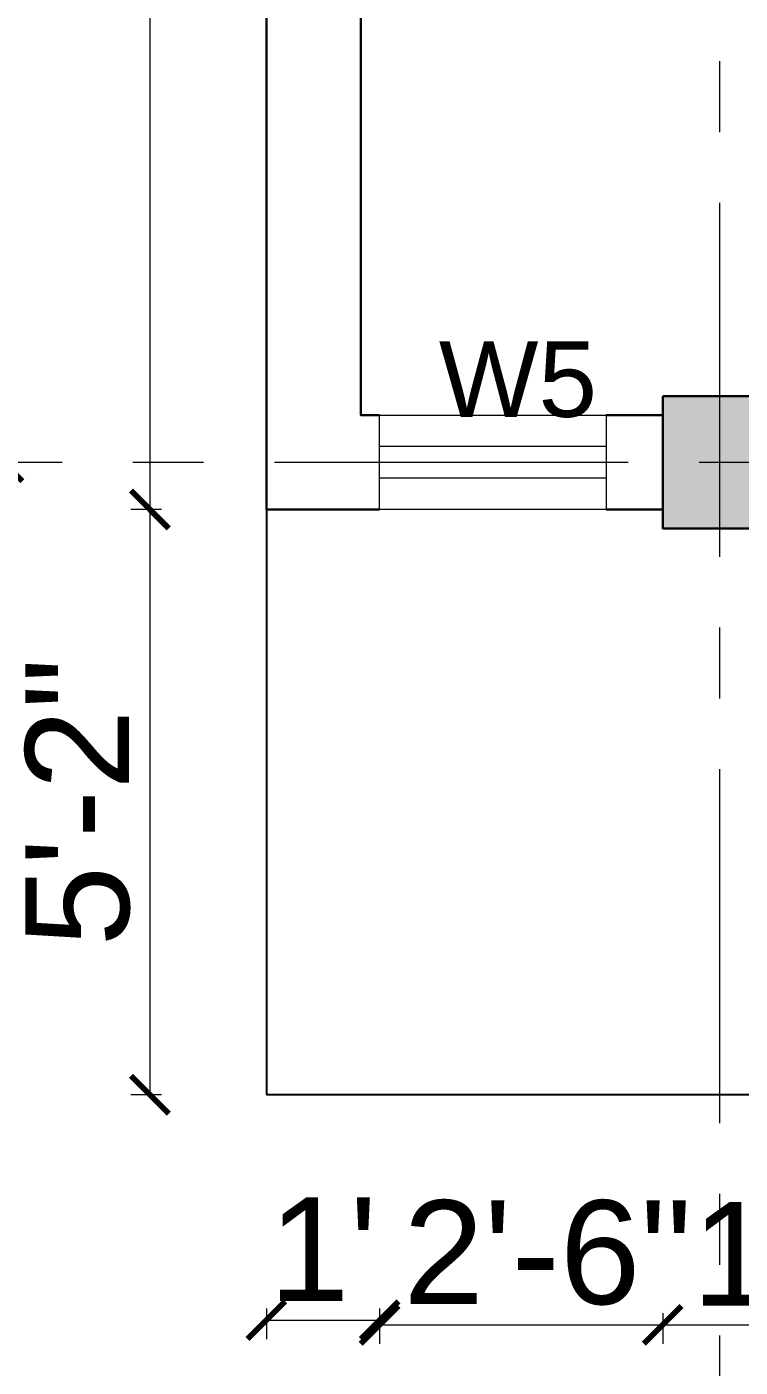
# Model space of a CAD drawing. Header units: inches. Extents: x -6800 to 96653, y -25814 to 17379.
# Drawn here: x 90053.5 to 90129.1, y -15336.2 to -15194.2 of the extents above; entities that cross this region are included whole.
import ezdxf

# ---------------------------------------------------------------- set-up
doc = ezdxf.new("R2010")
doc.units = ezdxf.units.IN
doc.header["$MEASUREMENT"] = 0
doc.header["$PDMODE"] = 34
doc.linetypes.add('CENTER', pattern=[2, 1.25, -0.25, 0.25, -0.25])
doc.layers.add('A-Windows', color=7, linetype='Continuous')
for name, color, linetype, lineweight in [('Cent line', 54, 'CENTER', 9), ('Column', 101, 'Continuous', 30), ('dimension', 50, 'Continuous', 20), ('dimension @ 1', 50, 'Continuous', 20), ('Wall', 90, 'Continuous', 30), ('Window', 140, 'Continuous', 13)]:
    doc.layers.add(name, color=color, linetype=linetype, lineweight=lineweight)
doc.styles.get("Standard").update_dxf_attribs({"font": 'arial.ttf'})
doc.dimstyles.get("Standard").update_dxf_attribs({"dimtxt": 7, "dimasz": 4, "dimexe": 2, "dimexo": 2, "dimgap": 2, "dimtad": 1, "dimdec": 0, "dimzin": 0, "dimdsep": 46, "dimlunit": 4, "dimtxsty": 'Standard', "dimblk": 'ARCHTICK', "dimcen": 0.25, "dimclrd": 256, "dimclre": 256, "dimclrt": 256, "dimadec": 0, "dimazin": 0, "dimtfac": 1, "dimtdec": 0, "dimtofl": 0, "dimtmove": 0, "dimatfit": 3, "dimfxl": 1, "dimfxlon": 1, "dimtolj": 1, "dimtzin": 0, "dimlwd": -1, "dimlwe": -1, "dimarcsym": 1})

# ---------------------------------------------------------------- blocks, each defined once
blk = doc.blocks.new('colarch')
at = {"layer": 'Column'}
h = blk.add_hatch(color=256, dxfattribs=at)
h.dxf.hatch_style = 1
h.paths.add_polyline_path([(-6740.22, 498.65), (-6728.22, 498.65), (-6728.22, 512.65), (-6740.22, 512.65)])
blk.add_lwpolyline([(-6740.22, 512.65), (-6728.22, 512.65), (-6728.22, 498.65), (-6740.22, 498.65)], close=True, dxfattribs=at)
blk = doc.blocks.new('_ArchTick')
at = {"color": 0, "linetype": 'ByBlock', "const_width": 0.15}
blk.add_lwpolyline([(-0.5, -0.5), (0.5, 0.5)], dxfattribs=at)
blk = doc.blocks.new('*D2212')
at = {"layer": 'Defpoints', "color": 0, "transparency": 16777216}
for p in [(90078.9, -15099.34), (90066.55, -15245.34), (90078.9, -15245.34)]:
    blk.add_point(p, dxfattribs=at)
at = {"layer": 'dimension', "transparency": 16777216}
for p, q in [((90067.8, -15099.34), (90064.55, -15099.34)), ((90066.55, -15099.34), (90066.55, -15245.34)), ((90067.8, -15245.34), (90064.55, -15245.34))]:
    blk.add_line(p, q, dxfattribs=at)
at = {"layer": 'dimension', "transparency": 16777216, "xscale": 4, "yscale": 4, "zscale": 4}
for p, rotation in [((90066.55, -15099.34), 90), ((90066.55, -15245.34), 270)]:
    blk.add_blockref('_ArchTick', p, dxfattribs=dict(at, rotation=rotation))
at = {"layer": 'dimension', "transparency": 16777216, "insert": (90059.03, -15172.34), "char_height": 11, "attachment_point": 5, "rotation": 90}
blk.add_mtext('\\A1;12\'-2"', dxfattribs=at)
blk = doc.blocks.new('*D2213')
at = {"layer": 'Defpoints', "color": 0, "transparency": 16777216}
for p in [(90078.9, -15245.34), (90066.55, -15307.34), (90078.9, -15307.34)]:
    blk.add_point(p, dxfattribs=at)
at = {"layer": 'dimension', "transparency": 16777216}
for p, q in [((90067.8, -15245.34), (90064.55, -15245.34)), ((90066.55, -15245.34), (90066.55, -15307.34)), ((90067.8, -15307.34), (90064.55, -15307.34))]:
    blk.add_line(p, q, dxfattribs=at)
at = {"layer": 'dimension', "transparency": 16777216, "xscale": 4, "yscale": 4, "zscale": 4}
for p, rotation in [((90066.55, -15245.34), 90), ((90066.55, -15307.34), 270)]:
    blk.add_blockref('_ArchTick', p, dxfattribs=dict(at, rotation=rotation))
at = {"layer": 'dimension', "transparency": 16777216, "insert": (90058.93, -15276.34), "char_height": 11, "attachment_point": 5, "rotation": 90}
blk.add_mtext('\\A1;5\'-2"', dxfattribs=at)
blk = doc.blocks.new('*D2214')
at = {"layer": 'Defpoints', "color": 0, "transparency": 16777216}
for p in [(90120.9, -14976.34), (90051.03, -15240.34), (90120.9, -15240.34)]:
    blk.add_point(p, dxfattribs=at)
at = {"layer": 'dimension', "transparency": 16777216}
for p, q in [((90052.28, -14976.34), (90049.03, -14976.34)), ((90051.03, -14976.34), (90051.03, -15240.34)), ((90052.28, -15240.34), (90049.03, -15240.34))]:
    blk.add_line(p, q, dxfattribs=at)
at = {"layer": 'dimension', "transparency": 16777216, "xscale": 4, "yscale": 4, "zscale": 4}
for p, rotation in [((90051.03, -14976.34), 90), ((90051.03, -15240.34), 270)]:
    blk.add_blockref('_ArchTick', p, dxfattribs=dict(at, rotation=rotation))
at = {"layer": 'dimension', "transparency": 16777216, "insert": (90043.51, -15108.34), "char_height": 11, "attachment_point": 5, "rotation": 90}
blk.add_mtext("\\A1;22'", dxfattribs=at)
blk = doc.blocks.new('*D2215')
at = {"layer": 'Defpoints', "color": 0, "transparency": 16777216}
for p in [(90078.9, -14973.34), (90037.66, -15307.34), (90078.9, -15307.34)]:
    blk.add_point(p, dxfattribs=at)
at = {"layer": 'dimension', "transparency": 16777216}
for p, q in [((90038.91, -14973.34), (90035.66, -14973.34)), ((90037.66, -14973.34), (90037.66, -15307.34)), ((90038.91, -15307.34), (90035.66, -15307.34))]:
    blk.add_line(p, q, dxfattribs=at)
at = {"layer": 'dimension', "transparency": 16777216, "xscale": 4, "yscale": 4, "zscale": 4}
for p, rotation in [((90037.66, -14973.34), 90), ((90037.66, -15307.34), 270)]:
    blk.add_blockref('_ArchTick', p, dxfattribs=dict(at, rotation=rotation))
at = {"layer": 'dimension', "transparency": 16777216, "insert": (90030.04, -15140.34), "char_height": 11, "attachment_point": 5, "rotation": 90}
blk.add_mtext('\\A1;27\'-10"', dxfattribs=at)
blk = doc.blocks.new('*D2216')
at = {"layer": 'Defpoints', "color": 0, "transparency": 16777216}
for p in [(90078.9, -15245.34), (90090.9, -15245.34), (90090.9, -15331.22)]:
    blk.add_point(p, dxfattribs=at)
at = {"layer": 'dimension', "transparency": 16777216}
for p, q in [((90078.9, -15329.97), (90078.9, -15333.22)), ((90090.9, -15329.97), (90090.9, -15333.22)), ((90078.9, -15331.22), (90090.9, -15331.22))]:
    blk.add_line(p, q, dxfattribs=at)
at = {"layer": 'dimension', "transparency": 16777216, "xscale": 4, "yscale": 4, "zscale": 4, "rotation": 180}
blk.add_blockref('_ArchTick', (90078.9, -15331.22), dxfattribs=at)
at = {"layer": 'dimension', "transparency": 16777216, "xscale": 4, "yscale": 4, "zscale": 4}
blk.add_blockref('_ArchTick', (90090.9, -15331.22), dxfattribs=at)
at = {"layer": 'dimension', "transparency": 16777216, "insert": (90084.9, -15323.7), "char_height": 11, "attachment_point": 5}
blk.add_mtext("\\A1;1'", dxfattribs=at)
blk = doc.blocks.new('*D2217')
at = {"layer": 'Defpoints', "color": 0, "transparency": 16777216}
for p in [(90090.9, -15245.34), (90120.9, -15245.34), (90120.9, -15331.72)]:
    blk.add_point(p, dxfattribs=at)
at = {"layer": 'dimension', "transparency": 16777216}
for p, q in [((90090.9, -15330.47), (90090.9, -15333.72)), ((90120.9, -15330.47), (90120.9, -15333.72)), ((90090.9, -15331.72), (90120.9, -15331.72))]:
    blk.add_line(p, q, dxfattribs=at)
at = {"layer": 'dimension', "transparency": 16777216, "xscale": 4, "yscale": 4, "zscale": 4, "rotation": 180}
blk.add_blockref('_ArchTick', (90090.9, -15331.72), dxfattribs=at)
at = {"layer": 'dimension', "transparency": 16777216, "xscale": 4, "yscale": 4, "zscale": 4}
blk.add_blockref('_ArchTick', (90120.9, -15331.72), dxfattribs=at)
at = {"layer": 'dimension', "transparency": 16777216, "insert": (90108.7, -15324.1), "char_height": 11, "attachment_point": 5}
blk.add_mtext('\\A1;2\'-6"', dxfattribs=at)
blk = doc.blocks.new('*D2218')
at = {"layer": 'Defpoints', "color": 0, "transparency": 16777216}
for p in [(90120.9, -15245.34), (90132.9, -15247.34), (90132.9, -15331.72)]:
    blk.add_point(p, dxfattribs=at)
at = {"layer": 'dimension', "transparency": 16777216}
for p, q in [((90120.9, -15330.47), (90120.9, -15333.72)), ((90132.9, -15330.47), (90132.9, -15333.72)), ((90120.9, -15331.72), (90132.9, -15331.72))]:
    blk.add_line(p, q, dxfattribs=at)
at = {"layer": 'dimension', "transparency": 16777216, "xscale": 4, "yscale": 4, "zscale": 4, "rotation": 180}
blk.add_blockref('_ArchTick', (90120.9, -15331.72), dxfattribs=at)
at = {"layer": 'dimension', "transparency": 16777216, "xscale": 4, "yscale": 4, "zscale": 4}
blk.add_blockref('_ArchTick', (90132.9, -15331.72), dxfattribs=at)
at = {"layer": 'dimension', "transparency": 16777216, "insert": (90129.74, -15324.2), "char_height": 11, "attachment_point": 5}
blk.add_mtext("\\A1;1'", dxfattribs=at)
blk = doc.blocks.new('*D2238')
at = {"layer": 'Defpoints', "color": 0, "transparency": 16777216}
for p in [(90126.9, -15247.34), (90252.9, -15247.34), (90252.9, -15346.93)]:
    blk.add_point(p, dxfattribs=at)
at = {"layer": 'dimension', "transparency": 16777216}
for p, q in [((90126.9, -15345.68), (90126.9, -15348.93)), ((90252.9, -15345.68), (90252.9, -15348.93)), ((90126.9, -15346.93), (90252.9, -15346.93))]:
    blk.add_line(p, q, dxfattribs=at)
at = {"layer": 'dimension', "transparency": 16777216, "xscale": 4, "yscale": 4, "zscale": 4, "rotation": 180}
blk.add_blockref('_ArchTick', (90126.9, -15346.93), dxfattribs=at)
at = {"layer": 'dimension', "transparency": 16777216, "xscale": 4, "yscale": 4, "zscale": 4}
blk.add_blockref('_ArchTick', (90252.9, -15346.93), dxfattribs=at)
at = {"layer": 'dimension', "transparency": 16777216, "insert": (90189.9, -15339.32), "char_height": 11, "attachment_point": 5}
blk.add_mtext('\\A1;10\'-6"', dxfattribs=at)
blk = doc.blocks.new('*D2247')
at = {"layer": 'Defpoints', "color": 0, "transparency": 16777216}
for p in [(90078.9, -15245.34), (91305.9, -15245.34), (91305.9, -15361.38)]:
    blk.add_point(p, dxfattribs=at)
at = {"layer": 'dimension', "transparency": 16777216}
for p, q in [((90078.9, -15360.13), (90078.9, -15363.38)), ((90078.9, -15361.38), (91305.9, -15361.38)), ((91305.9, -15360.13), (91305.9, -15363.38))]:
    blk.add_line(p, q, dxfattribs=at)
at = {"layer": 'dimension', "transparency": 16777216, "xscale": 4, "yscale": 4, "zscale": 4, "rotation": 180}
blk.add_blockref('_ArchTick', (90078.9, -15361.38), dxfattribs=at)
at = {"layer": 'dimension', "transparency": 16777216, "xscale": 4, "yscale": 4, "zscale": 4}
blk.add_blockref('_ArchTick', (91305.9, -15361.38), dxfattribs=at)
at = {"layer": 'dimension', "transparency": 16777216, "insert": (90692.4, -15353.76), "char_height": 11, "attachment_point": 5}
blk.add_mtext('\\A1;102\'-3"', dxfattribs=at)

msp = doc.modelspace()

# ---------------------------------------------------------------- linework, layer by layer
at = {"transparency": 33554687}
for p in [(90078.9, -15245.34), (90957.9, -15307.34)]:
    msp.add_line(p, (90078.9, -15307.34), dxfattribs=at)
at = {"layer": 'Cent line', "ltscale": 30, "transparency": 33554643}
for p, q in [((90126.9, -14912.85), (90126.9, -15396.96)), ((90019.75, -15240.34), (91388.19, -15240.34))]:
    msp.add_line(p, q, dxfattribs=at)
at = {"layer": 'Wall', "transparency": 33554651}
for p, q in [((90120.9, -15235.34), (90114.9, -15235.34)), ((90120.9, -15245.34), (90114.9, -15245.34))]:
    msp.add_line(p, q, dxfattribs=at)
msp.add_lwpolyline([(90090.9, -15235.34), (90088.9, -15235.34), (90088.9, -15099.34), (90078.9, -15099.34), (90078.9, -15245.34), (90090.9, -15245.34)], dxfattribs=at)
at = {"layer": 'Window', "transparency": 33554651}
for p, q in [((90114.9, -15238.67), (90090.9, -15238.67)), ((90114.9, -15242.01), (90090.9, -15242.01))]:
    msp.add_line(p, q, dxfattribs=at)
msp.add_lwpolyline([(90090.9, -15235.34), (90114.9, -15235.34), (90114.9, -15245.34), (90090.9, -15245.34)], close=True, dxfattribs=at)

# ---------------------------------------------------------------- block references
at = {"layer": 'Wall', "transparency": 33554651}
msp.add_blockref('colarch', (96861.12, -15746), dxfattribs=at)

# ---------------------------------------------------------------- texts
at = {"layer": 'A-Windows', "ltscale": 10, "transparency": 33554687, "insert": (90097.18, -15227.53), "char_height": 8, "width": 30.4497, "attachment_point": 1}
msp.add_mtext('W5', dxfattribs=at)

# ---------------------------------------------------------------- dimensions: what is measured, and where the dimension line sits
at = {"layer": 'dimension @ 1', "transparency": 33554651}
for base, p1, p2, picture, middle in [((90037.66, -15307.34), (90078.9, -14973.34), (90078.9, -15307.34), '*D2215', (90030.04, -15140.34)), ((90051.03, -15240.34), (90120.9, -14976.34), (90120.9, -15240.34), '*D2214', (90043.51, -15108.34)), ((90066.55, -15245.34), (90078.9, -15099.34), (90078.9, -15245.34), '*D2212', (90059.03, -15172.34)), ((90066.55, -15307.34), (90078.9, -15245.34), (90078.9, -15307.34), '*D2213', (90058.93, -15276.34))]:
    dim = msp.add_linear_dim(base=base, p1=p1, p2=p2, angle=90, dimstyle='Standard', override={"dimscale": 1, "dimtxt": 11, "dimtix": 0, "dimtofl": 0, "dimtmove": 0, "dimatfit": 3, "dimfxl": 1.25}, dxfattribs=at)
    dim.commit()
    dim.dimension.update_dxf_attribs({"geometry": picture, "text_midpoint": middle})
for base, p1, p2, picture, middle in [((90090.9, -15331.22), (90078.9, -15245.34), (90090.9, -15245.34), '*D2216', (90084.9, -15331.22)), ((90120.9, -15331.72), (90090.9, -15245.34), (90120.9, -15245.34), '*D2217', (90108.7, -15331.72)), ((90132.9, -15331.72), (90120.9, -15245.34), (90132.9, -15247.34), '*D2218', (90129.74, -15331.72))]:
    dim = msp.add_linear_dim(base=base, p1=p1, p2=p2, dimstyle='Standard', override={"dimscale": 1, "dimtxt": 11, "dimtix": 0, "dimtofl": 0, "dimtmove": 0, "dimatfit": 3, "dimfxl": 1.25}, dxfattribs=at)
    dim.commit()
    dim.dimension.update_dxf_attribs({"geometry": picture, "text_midpoint": middle, "dimtype": 160})
for base, p1, p2, picture, middle in [((91305.9, -15361.38), (90078.9, -15245.34), (91305.9, -15245.34), '*D2247', (90692.4, -15353.76)), ((90252.9, -15346.93), (90126.9, -15247.34), (90252.9, -15247.34), '*D2238', (90189.9, -15339.32))]:
    dim = msp.add_linear_dim(base=base, p1=p1, p2=p2, dimstyle='Standard', override={"dimscale": 1, "dimtxt": 11, "dimtix": 0, "dimtofl": 0, "dimtmove": 0, "dimatfit": 3, "dimfxl": 1.25}, dxfattribs=at)
    dim.commit()
    dim.dimension.update_dxf_attribs({"geometry": picture, "text_midpoint": middle})

doc.saveas('drawing.dxf')
